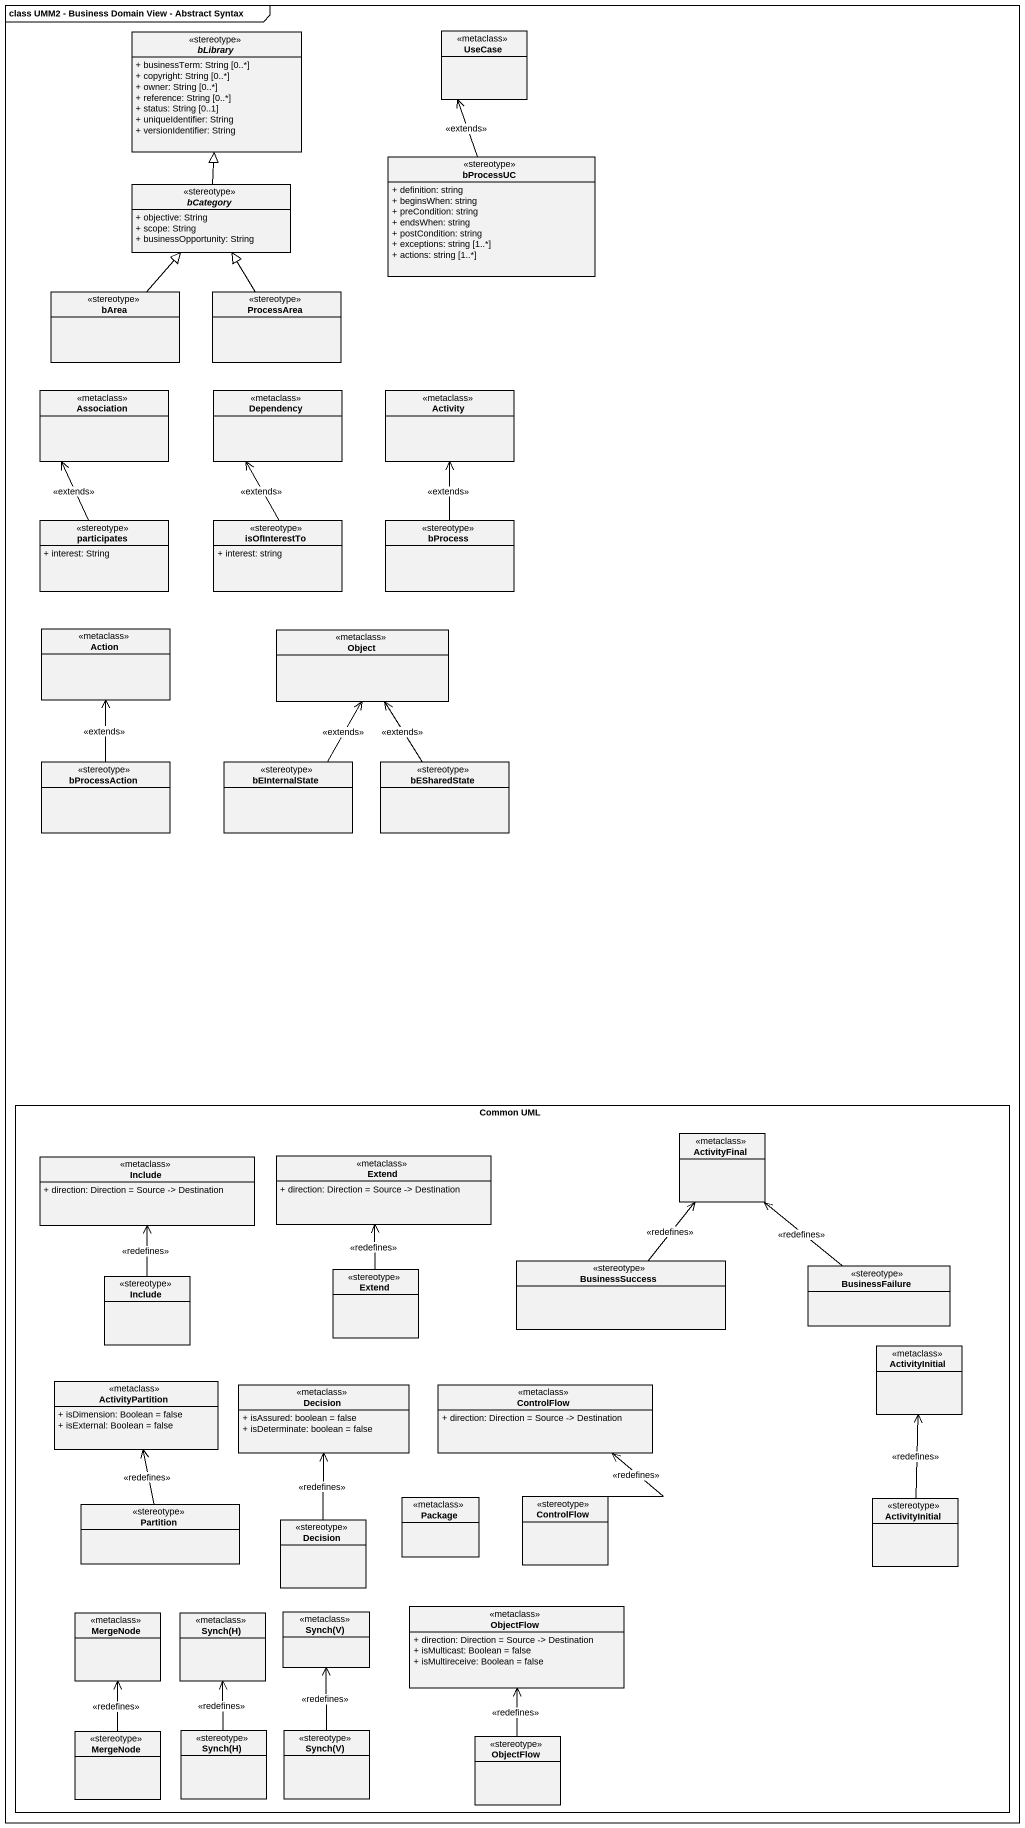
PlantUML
@startuml
mainframe class UMM2 - Business Domain View - Abstract Syntax
hide circle
hide empty members
skinparam classAttributeIconSize 0
abstract class bLibrary <<stereotype>> {
  + businessTerm: String [0..*]
  + copyright: String [0..*]
  + owner: String [0..*]
  + reference: String [0..*]
  + status: String [0..1]
  + uniqueIdentifier: String
  + versionIdentifier: String
}
class "UseCase" as UseCase_ <<metaclass>>
class bProcessUC <<stereotype>> {
  + definition: string
  + beginsWhen: string
  + preCondition: string
  + endsWhen: string
  + postCondition: string
  + exceptions: string [1..*]
  + actions: string [1..*]
}
abstract class bCategory <<stereotype>> {
  + objective: String
  + scope: String
  + businessOpportunity: String
}
class bArea <<stereotype>>
class ProcessArea <<stereotype>>
class Association <<metaclass>>
class Dependency <<metaclass>>
class Activity <<metaclass>>
class participates <<stereotype>> {
  + interest: String
}
class isOfInterestTo <<stereotype>> {
  + interest: string
}
class bProcess <<stereotype>>
class "Action" as Action_ <<metaclass>>
class "Object" as Object_ <<metaclass>>
class bProcessAction <<stereotype>>
class bEInternalState <<stereotype>>
class bESharedState <<stereotype>>
rectangle "Common UML" as Common_UML {
  class Include <<metaclass>> {
    + direction: Direction = Source -> Destination
  }
  class Extend <<metaclass>> {
    + direction: Direction = Source -> Destination
  }
  class ActivityFinal <<metaclass>>
  class "Include" as Include_2 <<stereotype>>
  class "Extend" as Extend_2 <<stereotype>>
  class BusinessSuccess <<stereotype>>
  class BusinessFailure <<stereotype>>
  class ActivityInitial <<metaclass>>
  class ActivityPartition <<metaclass>> {
    + isDimension: Boolean = false
    + isExternal: Boolean = false
  }
  class Decision <<metaclass>> {
    + isAssured: boolean = false
    + isDeterminate: boolean = false
  }
  class ControlFlow <<metaclass>> {
    + direction: Direction = Source -> Destination
  }
  class "Partition" as Partition_ <<stereotype>>
  class "Package" as Package_ <<metaclass>>
  class "ControlFlow" as ControlFlow_2 <<stereotype>>
  class "ActivityInitial" as ActivityInitial_2 <<stereotype>>
  class "Decision" as Decision_2 <<stereotype>>
  class MergeNode <<metaclass>>
  class "Synch(H)" as Synch_H <<metaclass>>
  class "Synch(V)" as Synch_V <<metaclass>>
  class ObjectFlow <<metaclass>> {
    + direction: Direction = Source -> Destination
    + isMulticast: Boolean = false
    + isMultireceive: Boolean = false
  }
  class "MergeNode" as MergeNode_2 <<stereotype>>
  class "Synch(H)" as Synch_H_2 <<stereotype>>
  class "Synch(V)" as Synch_V_2 <<stereotype>>
  class "ObjectFlow" as ObjectFlow_2 <<stereotype>>
}
bProcessUC -up-> UseCase_ : <<extends>>
bCategory -up-|> bLibrary
bArea -up-|> bCategory
ProcessArea -up-|> bCategory
participates -up-> Association : <<extends>>
isOfInterestTo -up-> Dependency : <<extends>>
bProcess -up-> Activity : <<extends>>
bProcessAction -up-> Action_ : <<extends>>
bEInternalState -up-> Object_ : <<extends>>
bESharedState -up-> Object_ : <<extends>>
Include_2 -up-> Include : <<redefines>>
Extend_2 -up-> Extend : <<redefines>>
BusinessSuccess -up-> ActivityFinal : <<redefines>>
BusinessFailure -up-> ActivityFinal : <<redefines>>
Partition_ -up-> ActivityPartition : <<redefines>>
ControlFlow_2 -up-> ControlFlow : <<redefines>>
ActivityInitial_2 -up-> ActivityInitial : <<redefines>>
Decision_2 -up-> Decision : <<redefines>>
MergeNode_2 -up-> MergeNode : <<redefines>>
Synch_H_2 -up-> Synch_H : <<redefines>>
Synch_V_2 -up-> Synch_V : <<redefines>>
ObjectFlow_2 -up-> ObjectFlow : <<redefines>>
@enduml
